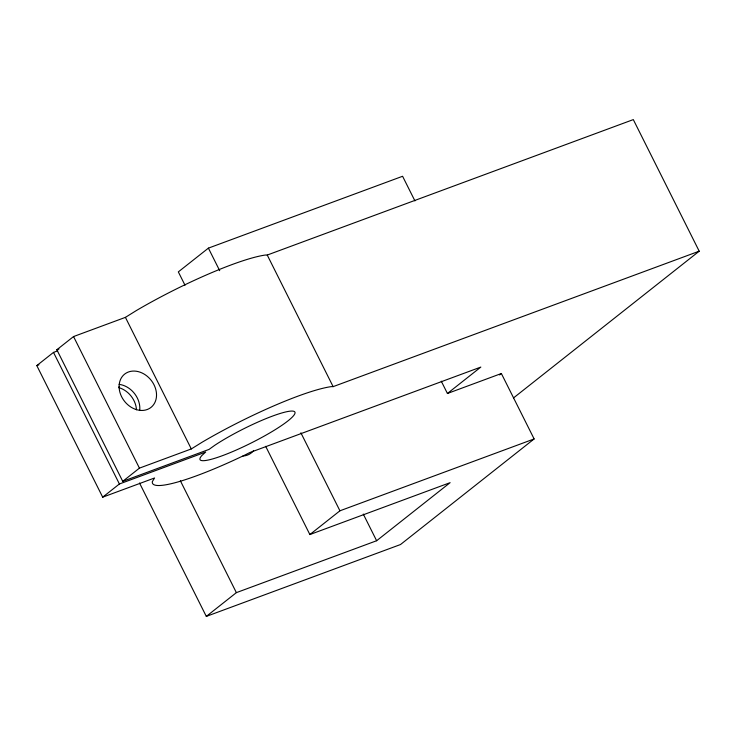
<?xml version="1.0" encoding="UTF-8"?>
<svg xmlns="http://www.w3.org/2000/svg" width="736" height="736" viewBox="0 0 736 736"><rect width="100%" height="100%" fill="white"/><g stroke="black" fill="none" stroke-linecap="round" stroke-linejoin="round"><path stroke-width="1.1" d="M441.25 381.147L447.424 393.484L480.829 367.08L249.624 452.631L244.536 455.207A106.131 16.054 -26.6 0 1 152.343 481.611L154.56 477.986L102.69 497.177L36.8 365.599L53.498 352.397L57.767 350.814M102.69 497.177L119.398 483.975L205.703 452.042L201.912 455.464A53.066 8.032 -26.6 0 0 250.157 443.514A53.066 8.032 -26.6 0 0 291.208 411.074A53.066 8.032 -26.6 0 0 214.884 445.216L209.042 449.402L122.737 481.335L56.847 349.756L73.545 336.554L125.414 317.363L136.565 310.426A106.131 16.054 -26.6 0 1 265.438 255.033L267.242 255.052L633.31 119.6L699.2 251.188L513.553 397.9M414.929 200.9L402.592 176.272L208.398 248.133L178.333 271.888L185.012 285.228M122.737 481.335L139.435 468.133L191.305 448.942L202.455 442.014A106.131 16.054 -26.6 0 1 331.329 386.621L333.132 386.639L699.2 251.188M499.578 374.937L501.363 373.52L534.124 438.941L400.504 544.539L206.31 616.4L139.518 483.009M206.31 616.4L236.376 592.636L376.63 540.739L450.119 482.66L309.865 534.557L265.678 446.32M309.865 534.557L339.931 510.802L534.124 438.941M56.847 349.756L58.972 348.965M36.8 365.599L38.916 364.817M447.424 393.484L501.363 373.52M267.242 255.052L333.132 386.639M363.271 514.059L376.63 540.739M208.398 248.133L219.705 270.701M300.886 432.823L339.931 510.802M125.414 317.363L191.305 448.942M180.375 480.801L236.376 592.636M73.545 336.554L139.435 468.133M53.498 352.397L119.398 483.975M253.626 450.524A21.224 16.956 51.7 0 1 242.926 456.026M119.122 384.376A21.224 16.956 51.7 0 1 139.73 410.136M118.708 387.596A21.224 16.956 51.7 0 1 136.464 409.786M119.103 386.556A21.224 16.956 51.7 0 0 147.218 409.52A21.224 16.956 51.7 0 0 147.136 376.188A21.224 16.956 51.7 0 0 119.103 386.556"/></g></svg>
